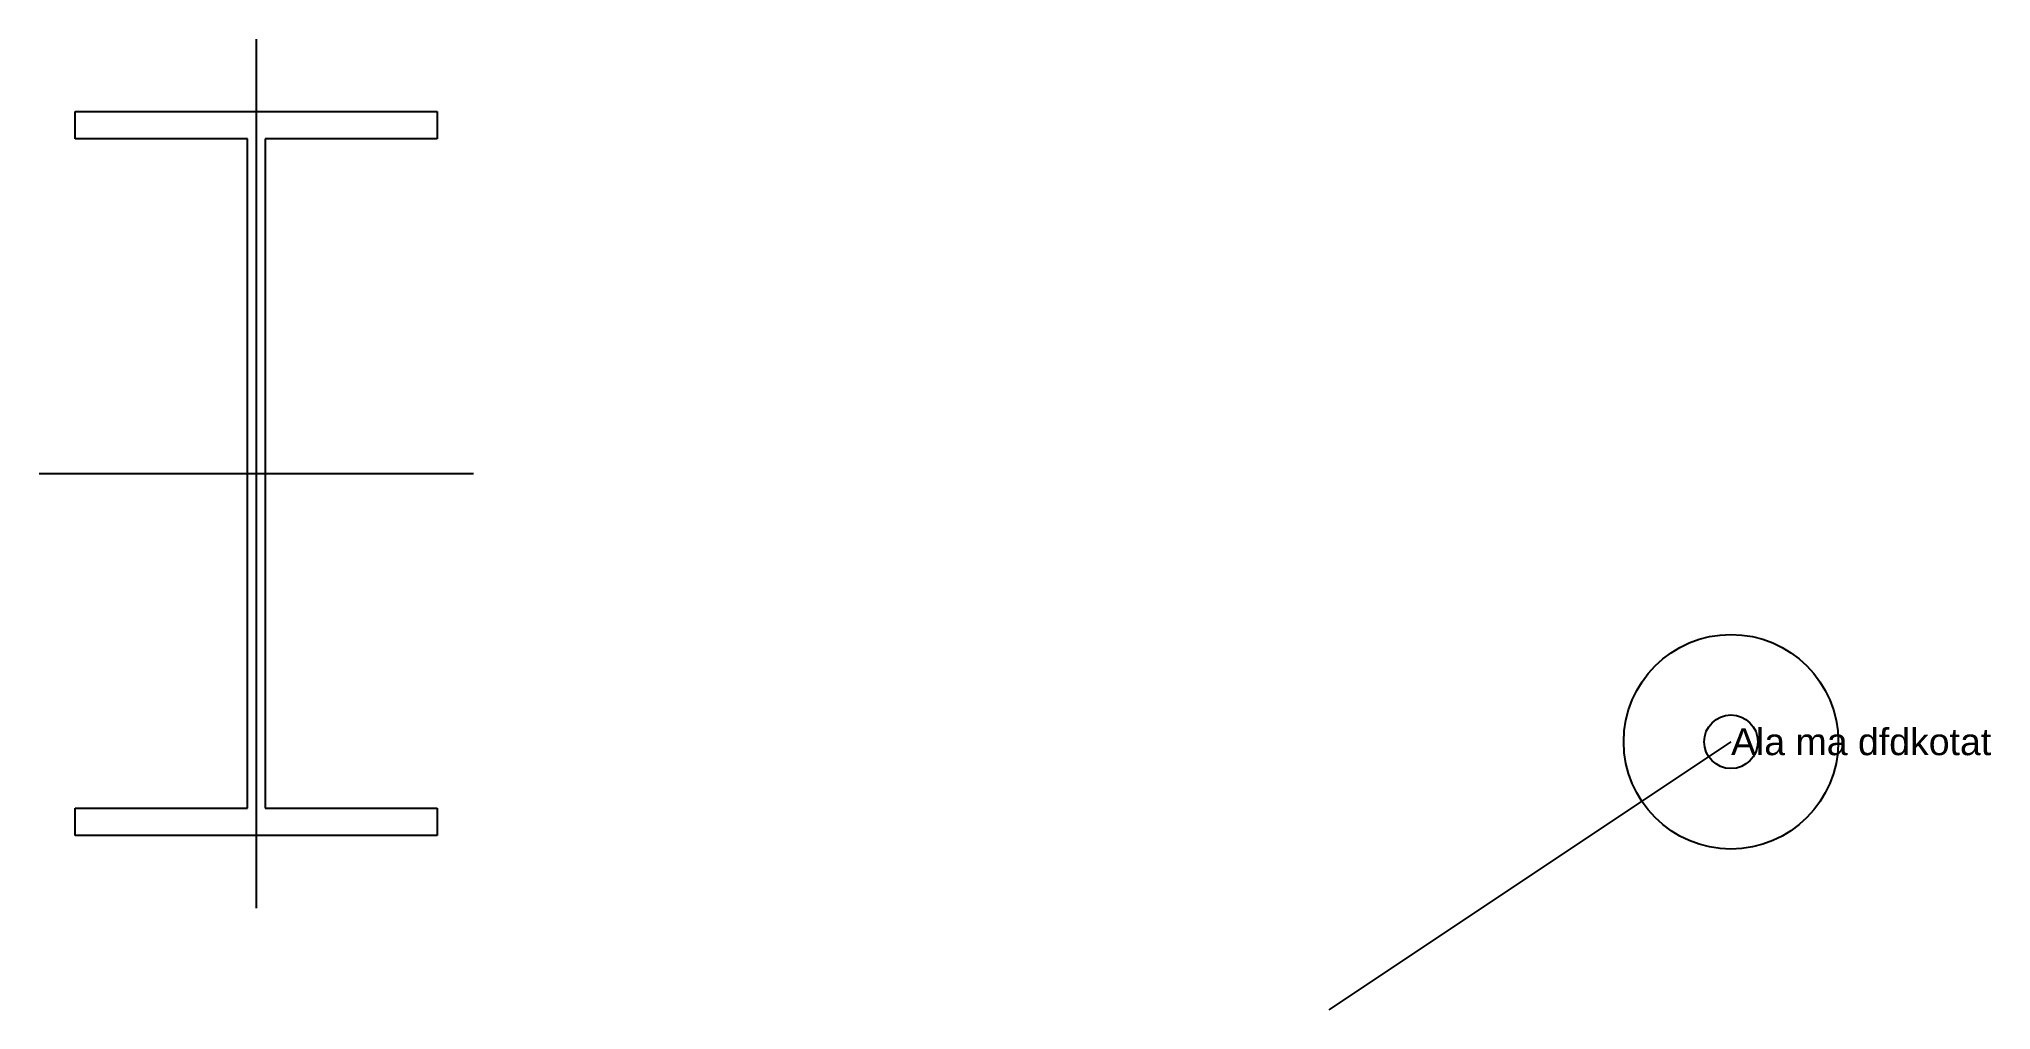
# Model space of a CAD drawing. Header units: millimetres. Extents: x -81 to 647, y -200 to 2162.
# Drawn here: x -81 to 647, y -200 to 162 of the extents above; entities outside this region: 1.
import ezdxf
from ezdxf.enums import TextEntityAlignment as Align

# ---------------------------------------------------------------- set-up
doc = ezdxf.new("R2010")
doc.units = ezdxf.units.MM
doc.styles.get("Standard").update_dxf_attribs({"font": 'arial.ttf'})

msp = doc.modelspace()

# ---------------------------------------------------------------- linework, layer by layer
at = {"color": 250}
for p, q in [((0, 162), (0, -162)), ((-67.5, 135), (67.5, 135)), ((-67.5, 124.8), (-67.5, 135)), ((67.5, 135), (67.5, 124.8)), ((-3.3, 124.8), (-67.5, 124.8)), ((-3.3, -124.8), (-3.3, 124.8)), ((67.5, 124.8), (3.3, 124.8)), ((3.3, 124.8), (3.3, -124.8)), ((-81, 0), (81, 0)), ((-67.5, -135), (-67.5, -124.8)), ((-67.5, -124.8), (-3.3, -124.8)), ((3.3, -124.8), (67.5, -124.8)), ((67.5, -124.8), (67.5, -135)), ((67.5, -135), (-67.5, -135))]:
    msp.add_line(p, q, dxfattribs=at)
at = {"color": 5}
msp.add_line((550, -100), (400, -200), dxfattribs=at)
msp.add_circle((550, -100), 40, dxfattribs=at)
at = {"color": 20}
msp.add_circle((550, -100), 10, dxfattribs=at)

# ---------------------------------------------------------------- texts
at = {"color": 1}
msp.add_text('Ala ma dfdkotat', height=10, dxfattribs=at).set_placement((550, -100), align=Align.MIDDLE_LEFT)
at = {"color": 1, "insert": (570, 1900), "char_height": 10, "width": 1, "attachment_point": 1}
msp.add_mtext('-------\\P 1.2345\\P123.457\\P 12.345\\P  12345\\P 1234.5\\P-------', dxfattribs=at)

doc.saveas('drawing.dxf')
